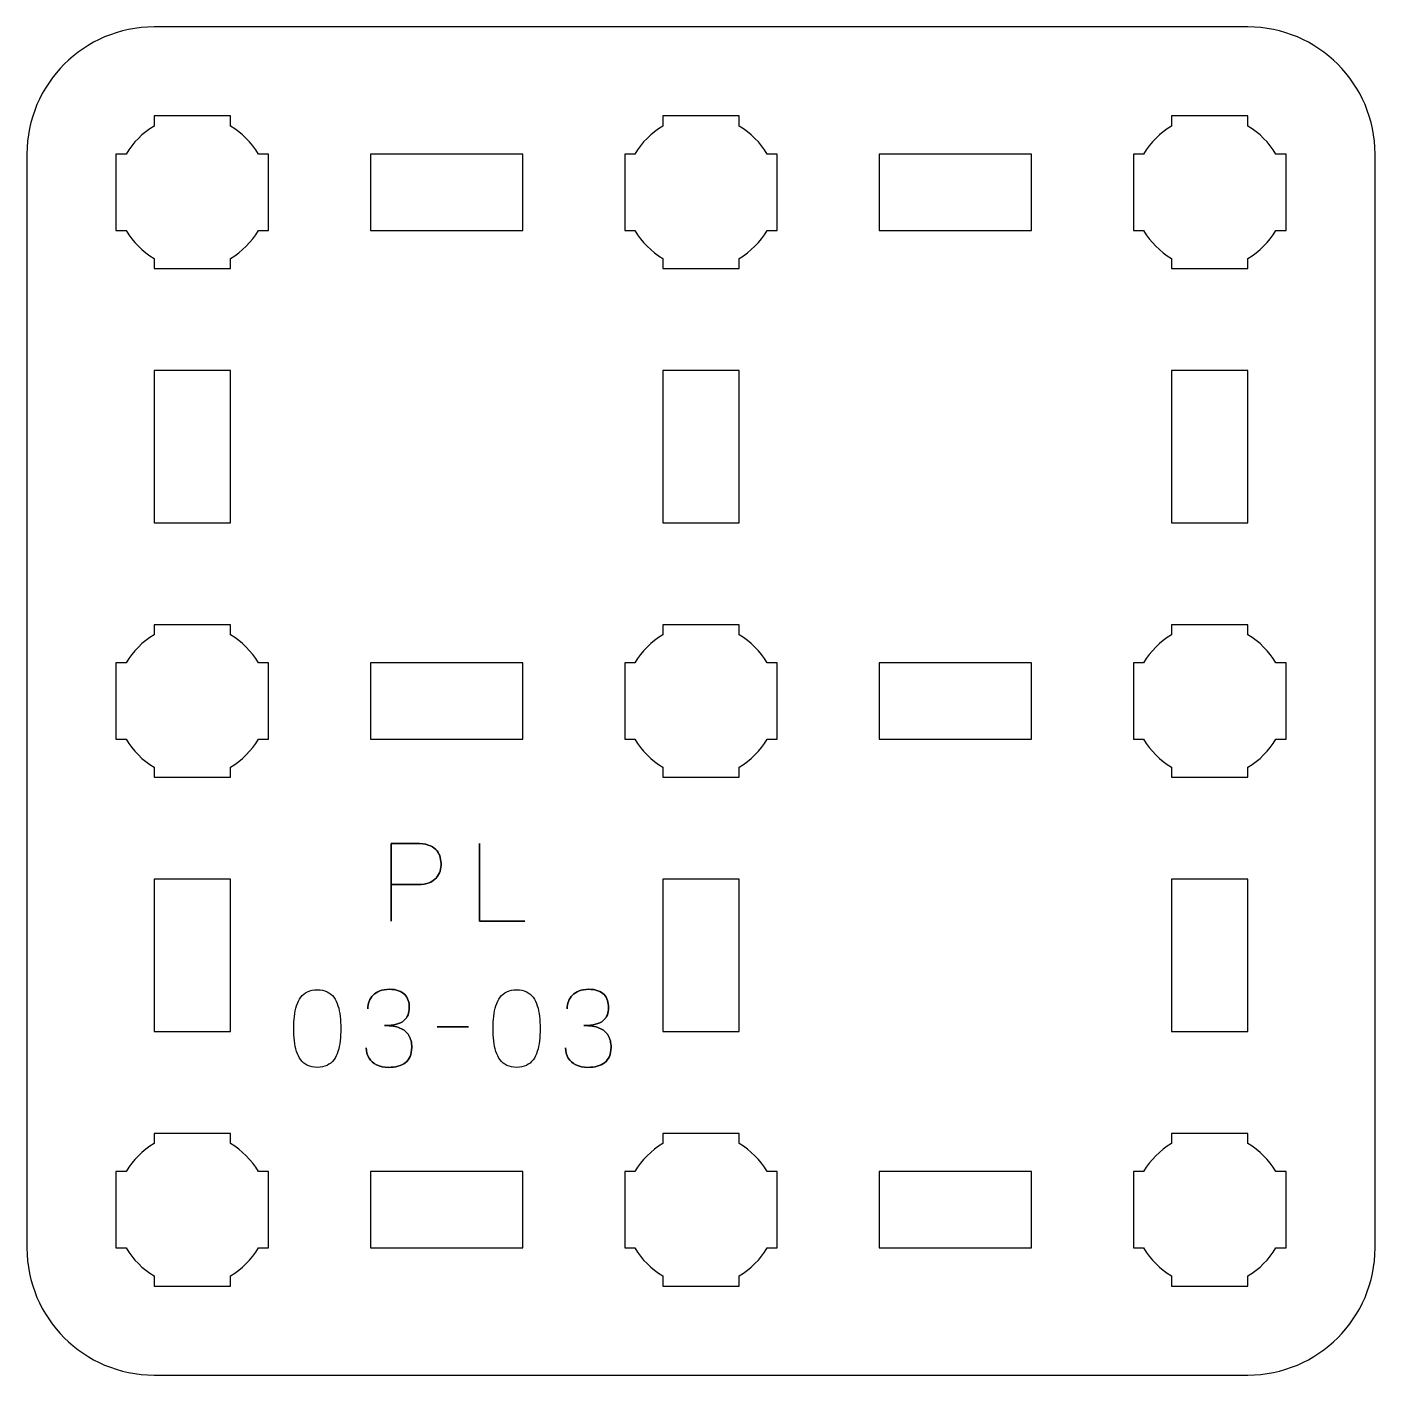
# Model space of a CAD drawing. Extents: x -532 to -78, y -195 to -102.
# Drawn here: x -531.5 to -478.5, y -175 to -122 of the extents above; entities that cross this region are included whole.
import ezdxf

# ---------------------------------------------------------------- set-up
doc = ezdxf.new("R2010")
doc.units = 0
doc.header["$MEASUREMENT"] = 0
doc.layers.add('LAYER_1', color=7, linetype='CONTINUOUS')

msp = doc.modelspace()

# ---------------------------------------------------------------- linework, layer by layer
at = {"layer": 'LAYER_1'}
for points in [[(-518, -130), (-512, -130), (-512, -127), (-518, -127), (-518, -130)], [(-498, -130), (-492, -130), (-492, -127), (-498, -127), (-498, -130)], [(-526.5, -141.5), (-523.5, -141.5), (-523.5, -135.5), (-526.5, -135.5), (-526.5, -141.5)], [(-506.5, -141.5), (-503.5, -141.5), (-503.5, -135.5), (-506.5, -135.5), (-506.5, -141.5)], [(-486.5, -141.5), (-483.5, -141.5), (-483.5, -135.5), (-486.5, -135.5), (-486.5, -141.5)], [(-518, -150), (-512, -150), (-512, -147), (-518, -147), (-518, -150)], [(-498, -150), (-492, -150), (-492, -147), (-498, -147), (-498, -150)], [(-526.5, -161.5), (-523.5, -161.5), (-523.5, -155.5), (-526.5, -155.5), (-526.5, -161.5)], [(-506.5, -161.5), (-503.5, -161.5), (-503.5, -155.5), (-506.5, -155.5), (-506.5, -161.5)], [(-486.5, -161.5), (-483.5, -161.5), (-483.5, -155.5), (-486.5, -155.5), (-486.5, -161.5)], [(-518, -170), (-512, -170), (-512, -167), (-518, -167), (-518, -170)], [(-498, -170), (-492, -170), (-492, -167), (-498, -167), (-498, -170)]]:
    msp.add_lwpolyline(points, close=True, dxfattribs=at)
for points, knots in [([(-531.5, -170), (-531.5, -170), (-531.5, -127), (-531.5, -127), (-531.5, -127), (-531.5, -124.2391), (-529.2609, -122), (-526.5, -122), (-526.5, -122), (-526.5, -122), (-483.5, -122), (-483.5, -122), (-483.5, -122), (-480.7391, -122), (-478.5, -124.2391), (-478.5, -127), (-478.5, -127), (-478.5, -127), (-478.5, -170), (-478.5, -170), (-478.5, -170), (-478.5, -172.7609), (-480.7391, -175), (-483.5, -175), (-483.5, -175), (-483.5, -175), (-526.5, -175), (-526.5, -175), (-526.5, -175), (-529.2609, -175), (-531.5, -172.7609), (-531.5, -170)], [0, 0, 0, 0, 0.125, 0.125, 0.125, 0.125, 0.25, 0.25, 0.25, 0.25, 0.375, 0.375, 0.375, 0.375, 0.5, 0.5, 0.5, 0.5, 0.625, 0.625, 0.625, 0.625, 0.75, 0.75, 0.75, 0.75, 0.875, 0.875, 0.875, 0.875, 1, 1, 1, 1]), ([(-528, -127), (-528, -127), (-527.5985, -127), (-527.5985, -127), (-527.5985, -127), (-527.335, -126.5447), (-526.9553, -126.165), (-526.5, -125.9015), (-526.5, -125.9015), (-526.5, -125.9015), (-526.5, -125.5), (-526.5, -125.5), (-526.5, -125.5), (-526.5, -125.5), (-525, -125.5), (-525, -125.5), (-525, -125.5), (-525, -125.5), (-523.5, -125.5), (-523.5, -125.5), (-523.5, -125.5), (-523.5, -125.5), (-523.5, -125.9015), (-523.5, -125.9015), (-523.5, -125.9015), (-523.0447, -126.165), (-522.665, -126.5447), (-522.4015, -127), (-522.4015, -127), (-522.4015, -127), (-522, -127), (-522, -127), (-522, -127), (-522, -127), (-522, -128.5), (-522, -128.5), (-522, -128.5), (-522, -128.5), (-522, -130), (-522, -130), (-522, -130), (-522, -130), (-522.4015, -130), (-522.4015, -130), (-522.4015, -130), (-522.665, -130.4553), (-523.0447, -130.835), (-523.5, -131.0985), (-523.5, -131.0985), (-523.5, -131.0985), (-523.5, -131.5), (-523.5, -131.5), (-523.5, -131.5), (-523.5, -131.5), (-525, -131.5), (-525, -131.5), (-525, -131.5), (-525, -131.5), (-526.5, -131.5), (-526.5, -131.5), (-526.5, -131.5), (-526.5, -131.5), (-526.5, -131.0985), (-526.5, -131.0985), (-526.5, -131.0985), (-526.9553, -130.835), (-527.335, -130.4553), (-527.5985, -130), (-527.5985, -130), (-527.5985, -130), (-528, -130), (-528, -130), (-528, -130), (-528, -130), (-528, -128.5), (-528, -128.5), (-528, -128.5), (-528, -128.5), (-528, -127), (-528, -127)], [0, 0, 0, 0, 0.05, 0.05, 0.05, 0.05, 0.1, 0.1, 0.1, 0.1, 0.15, 0.15, 0.15, 0.15, 0.2, 0.2, 0.2, 0.2, 0.25, 0.25, 0.25, 0.25, 0.3, 0.3, 0.3, 0.3, 0.35, 0.35, 0.35, 0.35, 0.4, 0.4, 0.4, 0.4, 0.45, 0.45, 0.45, 0.45, 0.5, 0.5, 0.5, 0.5, 0.55, 0.55, 0.55, 0.55, 0.6, 0.6, 0.6, 0.6, 0.65, 0.65, 0.65, 0.65, 0.7, 0.7, 0.7, 0.7, 0.75, 0.75, 0.75, 0.75, 0.8, 0.8, 0.8, 0.8, 0.85, 0.85, 0.85, 0.85, 0.9, 0.9, 0.9, 0.9, 0.95, 0.95, 0.95, 0.95, 1, 1, 1, 1]), ([(-508, -127), (-508, -127), (-507.5985, -127), (-507.5985, -127), (-507.5985, -127), (-507.335, -126.5447), (-506.9553, -126.165), (-506.5, -125.9015), (-506.5, -125.9015), (-506.5, -125.9015), (-506.5, -125.5), (-506.5, -125.5), (-506.5, -125.5), (-506.5, -125.5), (-505, -125.5), (-505, -125.5), (-505, -125.5), (-505, -125.5), (-503.5, -125.5), (-503.5, -125.5), (-503.5, -125.5), (-503.5, -125.5), (-503.5, -125.9015), (-503.5, -125.9015), (-503.5, -125.9015), (-503.0447, -126.165), (-502.665, -126.5447), (-502.4015, -127), (-502.4015, -127), (-502.4015, -127), (-502, -127), (-502, -127), (-502, -127), (-502, -127), (-502, -128.5), (-502, -128.5), (-502, -128.5), (-502, -128.5), (-502, -130), (-502, -130), (-502, -130), (-502, -130), (-502.4015, -130), (-502.4015, -130), (-502.4015, -130), (-502.665, -130.4553), (-503.0447, -130.835), (-503.5, -131.0985), (-503.5, -131.0985), (-503.5, -131.0985), (-503.5, -131.5), (-503.5, -131.5), (-503.5, -131.5), (-503.5, -131.5), (-505, -131.5), (-505, -131.5), (-505, -131.5), (-505, -131.5), (-506.5, -131.5), (-506.5, -131.5), (-506.5, -131.5), (-506.5, -131.5), (-506.5, -131.0985), (-506.5, -131.0985), (-506.5, -131.0985), (-506.9553, -130.835), (-507.335, -130.4553), (-507.5985, -130), (-507.5985, -130), (-507.5985, -130), (-508, -130), (-508, -130), (-508, -130), (-508, -130), (-508, -128.5), (-508, -128.5), (-508, -128.5), (-508, -128.5), (-508, -127), (-508, -127)], [0, 0, 0, 0, 0.05, 0.05, 0.05, 0.05, 0.1, 0.1, 0.1, 0.1, 0.15, 0.15, 0.15, 0.15, 0.2, 0.2, 0.2, 0.2, 0.25, 0.25, 0.25, 0.25, 0.3, 0.3, 0.3, 0.3, 0.35, 0.35, 0.35, 0.35, 0.4, 0.4, 0.4, 0.4, 0.45, 0.45, 0.45, 0.45, 0.5, 0.5, 0.5, 0.5, 0.55, 0.55, 0.55, 0.55, 0.6, 0.6, 0.6, 0.6, 0.65, 0.65, 0.65, 0.65, 0.7, 0.7, 0.7, 0.7, 0.75, 0.75, 0.75, 0.75, 0.8, 0.8, 0.8, 0.8, 0.85, 0.85, 0.85, 0.85, 0.9, 0.9, 0.9, 0.9, 0.95, 0.95, 0.95, 0.95, 1, 1, 1, 1]), ([(-488, -127), (-488, -127), (-487.5985, -127), (-487.5985, -127), (-487.5985, -127), (-487.335, -126.5447), (-486.9553, -126.165), (-486.5, -125.9015), (-486.5, -125.9015), (-486.5, -125.9015), (-486.5, -125.5), (-486.5, -125.5), (-486.5, -125.5), (-486.5, -125.5), (-485, -125.5), (-485, -125.5), (-485, -125.5), (-485, -125.5), (-483.5, -125.5), (-483.5, -125.5), (-483.5, -125.5), (-483.5, -125.5), (-483.5, -125.9015), (-483.5, -125.9015), (-483.5, -125.9015), (-483.0447, -126.165), (-482.665, -126.5447), (-482.4015, -127), (-482.4015, -127), (-482.4015, -127), (-482, -127), (-482, -127), (-482, -127), (-482, -127), (-482, -128.5), (-482, -128.5), (-482, -128.5), (-482, -128.5), (-482, -130), (-482, -130), (-482, -130), (-482, -130), (-482.4015, -130), (-482.4015, -130), (-482.4015, -130), (-482.665, -130.4553), (-483.0447, -130.835), (-483.5, -131.0985), (-483.5, -131.0985), (-483.5, -131.0985), (-483.5, -131.5), (-483.5, -131.5), (-483.5, -131.5), (-483.5, -131.5), (-485, -131.5), (-485, -131.5), (-485, -131.5), (-485, -131.5), (-486.5, -131.5), (-486.5, -131.5), (-486.5, -131.5), (-486.5, -131.5), (-486.5, -131.0985), (-486.5, -131.0985), (-486.5, -131.0985), (-486.9553, -130.835), (-487.335, -130.4553), (-487.5985, -130), (-487.5985, -130), (-487.5985, -130), (-488, -130), (-488, -130), (-488, -130), (-488, -130), (-488, -128.5), (-488, -128.5), (-488, -128.5), (-488, -128.5), (-488, -127), (-488, -127)], [0, 0, 0, 0, 0.05, 0.05, 0.05, 0.05, 0.1, 0.1, 0.1, 0.1, 0.15, 0.15, 0.15, 0.15, 0.2, 0.2, 0.2, 0.2, 0.25, 0.25, 0.25, 0.25, 0.3, 0.3, 0.3, 0.3, 0.35, 0.35, 0.35, 0.35, 0.4, 0.4, 0.4, 0.4, 0.45, 0.45, 0.45, 0.45, 0.5, 0.5, 0.5, 0.5, 0.55, 0.55, 0.55, 0.55, 0.6, 0.6, 0.6, 0.6, 0.65, 0.65, 0.65, 0.65, 0.7, 0.7, 0.7, 0.7, 0.75, 0.75, 0.75, 0.75, 0.8, 0.8, 0.8, 0.8, 0.85, 0.85, 0.85, 0.85, 0.9, 0.9, 0.9, 0.9, 0.95, 0.95, 0.95, 0.95, 1, 1, 1, 1]), ([(-528, -147), (-528, -147), (-527.5985, -147), (-527.5985, -147), (-527.5985, -147), (-527.335, -146.5447), (-526.9553, -146.165), (-526.5, -145.9015), (-526.5, -145.9015), (-526.5, -145.9015), (-526.5, -145.5), (-526.5, -145.5), (-526.5, -145.5), (-526.5, -145.5), (-525, -145.5), (-525, -145.5), (-525, -145.5), (-525, -145.5), (-523.5, -145.5), (-523.5, -145.5), (-523.5, -145.5), (-523.5, -145.5), (-523.5, -145.9015), (-523.5, -145.9015), (-523.5, -145.9015), (-523.0447, -146.165), (-522.665, -146.5447), (-522.4015, -147), (-522.4015, -147), (-522.4015, -147), (-522, -147), (-522, -147), (-522, -147), (-522, -147), (-522, -148.5), (-522, -148.5), (-522, -148.5), (-522, -148.5), (-522, -150), (-522, -150), (-522, -150), (-522, -150), (-522.4015, -150), (-522.4015, -150), (-522.4015, -150), (-522.665, -150.4553), (-523.0447, -150.835), (-523.5, -151.0985), (-523.5, -151.0985), (-523.5, -151.0985), (-523.5, -151.5), (-523.5, -151.5), (-523.5, -151.5), (-523.5, -151.5), (-525, -151.5), (-525, -151.5), (-525, -151.5), (-525, -151.5), (-526.5, -151.5), (-526.5, -151.5), (-526.5, -151.5), (-526.5, -151.5), (-526.5, -151.0985), (-526.5, -151.0985), (-526.5, -151.0985), (-526.9553, -150.835), (-527.335, -150.4553), (-527.5985, -150), (-527.5985, -150), (-527.5985, -150), (-528, -150), (-528, -150), (-528, -150), (-528, -150), (-528, -148.5), (-528, -148.5), (-528, -148.5), (-528, -148.5), (-528, -147), (-528, -147)], [0, 0, 0, 0, 0.05, 0.05, 0.05, 0.05, 0.1, 0.1, 0.1, 0.1, 0.15, 0.15, 0.15, 0.15, 0.2, 0.2, 0.2, 0.2, 0.25, 0.25, 0.25, 0.25, 0.3, 0.3, 0.3, 0.3, 0.35, 0.35, 0.35, 0.35, 0.4, 0.4, 0.4, 0.4, 0.45, 0.45, 0.45, 0.45, 0.5, 0.5, 0.5, 0.5, 0.55, 0.55, 0.55, 0.55, 0.6, 0.6, 0.6, 0.6, 0.65, 0.65, 0.65, 0.65, 0.7, 0.7, 0.7, 0.7, 0.75, 0.75, 0.75, 0.75, 0.8, 0.8, 0.8, 0.8, 0.85, 0.85, 0.85, 0.85, 0.9, 0.9, 0.9, 0.9, 0.95, 0.95, 0.95, 0.95, 1, 1, 1, 1]), ([(-508, -147), (-508, -147), (-507.5985, -147), (-507.5985, -147), (-507.5985, -147), (-507.335, -146.5447), (-506.9553, -146.165), (-506.5, -145.9015), (-506.5, -145.9015), (-506.5, -145.9015), (-506.5, -145.5), (-506.5, -145.5), (-506.5, -145.5), (-506.5, -145.5), (-505, -145.5), (-505, -145.5), (-505, -145.5), (-505, -145.5), (-503.5, -145.5), (-503.5, -145.5), (-503.5, -145.5), (-503.5, -145.5), (-503.5, -145.9015), (-503.5, -145.9015), (-503.5, -145.9015), (-503.0447, -146.165), (-502.665, -146.5447), (-502.4015, -147), (-502.4015, -147), (-502.4015, -147), (-502, -147), (-502, -147), (-502, -147), (-502, -147), (-502, -148.5), (-502, -148.5), (-502, -148.5), (-502, -148.5), (-502, -150), (-502, -150), (-502, -150), (-502, -150), (-502.4015, -150), (-502.4015, -150), (-502.4015, -150), (-502.665, -150.4553), (-503.0447, -150.835), (-503.5, -151.0985), (-503.5, -151.0985), (-503.5, -151.0985), (-503.5, -151.5), (-503.5, -151.5), (-503.5, -151.5), (-503.5, -151.5), (-505, -151.5), (-505, -151.5), (-505, -151.5), (-505, -151.5), (-506.5, -151.5), (-506.5, -151.5), (-506.5, -151.5), (-506.5, -151.5), (-506.5, -151.0985), (-506.5, -151.0985), (-506.5, -151.0985), (-506.9553, -150.835), (-507.335, -150.4553), (-507.5985, -150), (-507.5985, -150), (-507.5985, -150), (-508, -150), (-508, -150), (-508, -150), (-508, -150), (-508, -148.5), (-508, -148.5), (-508, -148.5), (-508, -148.5), (-508, -147), (-508, -147)], [0, 0, 0, 0, 0.05, 0.05, 0.05, 0.05, 0.1, 0.1, 0.1, 0.1, 0.15, 0.15, 0.15, 0.15, 0.2, 0.2, 0.2, 0.2, 0.25, 0.25, 0.25, 0.25, 0.3, 0.3, 0.3, 0.3, 0.35, 0.35, 0.35, 0.35, 0.4, 0.4, 0.4, 0.4, 0.45, 0.45, 0.45, 0.45, 0.5, 0.5, 0.5, 0.5, 0.55, 0.55, 0.55, 0.55, 0.6, 0.6, 0.6, 0.6, 0.65, 0.65, 0.65, 0.65, 0.7, 0.7, 0.7, 0.7, 0.75, 0.75, 0.75, 0.75, 0.8, 0.8, 0.8, 0.8, 0.85, 0.85, 0.85, 0.85, 0.9, 0.9, 0.9, 0.9, 0.95, 0.95, 0.95, 0.95, 1, 1, 1, 1]), ([(-488, -147), (-488, -147), (-487.5985, -147), (-487.5985, -147), (-487.5985, -147), (-487.335, -146.5447), (-486.9553, -146.165), (-486.5, -145.9015), (-486.5, -145.9015), (-486.5, -145.9015), (-486.5, -145.5), (-486.5, -145.5), (-486.5, -145.5), (-486.5, -145.5), (-485, -145.5), (-485, -145.5), (-485, -145.5), (-485, -145.5), (-483.5, -145.5), (-483.5, -145.5), (-483.5, -145.5), (-483.5, -145.5), (-483.5, -145.9015), (-483.5, -145.9015), (-483.5, -145.9015), (-483.0447, -146.165), (-482.665, -146.5447), (-482.4015, -147), (-482.4015, -147), (-482.4015, -147), (-482, -147), (-482, -147), (-482, -147), (-482, -147), (-482, -148.5), (-482, -148.5), (-482, -148.5), (-482, -148.5), (-482, -150), (-482, -150), (-482, -150), (-482, -150), (-482.4015, -150), (-482.4015, -150), (-482.4015, -150), (-482.665, -150.4553), (-483.0447, -150.835), (-483.5, -151.0985), (-483.5, -151.0985), (-483.5, -151.0985), (-483.5, -151.5), (-483.5, -151.5), (-483.5, -151.5), (-483.5, -151.5), (-485, -151.5), (-485, -151.5), (-485, -151.5), (-485, -151.5), (-486.5, -151.5), (-486.5, -151.5), (-486.5, -151.5), (-486.5, -151.5), (-486.5, -151.0985), (-486.5, -151.0985), (-486.5, -151.0985), (-486.9553, -150.835), (-487.335, -150.4553), (-487.5985, -150), (-487.5985, -150), (-487.5985, -150), (-488, -150), (-488, -150), (-488, -150), (-488, -150), (-488, -148.5), (-488, -148.5), (-488, -148.5), (-488, -148.5), (-488, -147), (-488, -147)], [0, 0, 0, 0, 0.05, 0.05, 0.05, 0.05, 0.1, 0.1, 0.1, 0.1, 0.15, 0.15, 0.15, 0.15, 0.2, 0.2, 0.2, 0.2, 0.25, 0.25, 0.25, 0.25, 0.3, 0.3, 0.3, 0.3, 0.35, 0.35, 0.35, 0.35, 0.4, 0.4, 0.4, 0.4, 0.45, 0.45, 0.45, 0.45, 0.5, 0.5, 0.5, 0.5, 0.55, 0.55, 0.55, 0.55, 0.6, 0.6, 0.6, 0.6, 0.65, 0.65, 0.65, 0.65, 0.7, 0.7, 0.7, 0.7, 0.75, 0.75, 0.75, 0.75, 0.8, 0.8, 0.8, 0.8, 0.85, 0.85, 0.85, 0.85, 0.9, 0.9, 0.9, 0.9, 0.95, 0.95, 0.95, 0.95, 1, 1, 1, 1]), ([(-528, -167), (-528, -167), (-527.5985, -167), (-527.5985, -167), (-527.5985, -167), (-527.335, -166.5447), (-526.9553, -166.165), (-526.5, -165.9015), (-526.5, -165.9015), (-526.5, -165.9015), (-526.5, -165.5), (-526.5, -165.5), (-526.5, -165.5), (-526.5, -165.5), (-525, -165.5), (-525, -165.5), (-525, -165.5), (-525, -165.5), (-523.5, -165.5), (-523.5, -165.5), (-523.5, -165.5), (-523.5, -165.5), (-523.5, -165.9015), (-523.5, -165.9015), (-523.5, -165.9015), (-523.0447, -166.165), (-522.665, -166.5447), (-522.4015, -167), (-522.4015, -167), (-522.4015, -167), (-522, -167), (-522, -167), (-522, -167), (-522, -167), (-522, -168.5), (-522, -168.5), (-522, -168.5), (-522, -168.5), (-522, -170), (-522, -170), (-522, -170), (-522, -170), (-522.4015, -170), (-522.4015, -170), (-522.4015, -170), (-522.665, -170.4553), (-523.0447, -170.835), (-523.5, -171.0985), (-523.5, -171.0985), (-523.5, -171.0985), (-523.5, -171.5), (-523.5, -171.5), (-523.5, -171.5), (-523.5, -171.5), (-525, -171.5), (-525, -171.5), (-525, -171.5), (-525, -171.5), (-526.5, -171.5), (-526.5, -171.5), (-526.5, -171.5), (-526.5, -171.5), (-526.5, -171.0985), (-526.5, -171.0985), (-526.5, -171.0985), (-526.9553, -170.835), (-527.335, -170.4553), (-527.5985, -170), (-527.5985, -170), (-527.5985, -170), (-528, -170), (-528, -170), (-528, -170), (-528, -170), (-528, -168.5), (-528, -168.5), (-528, -168.5), (-528, -168.5), (-528, -167), (-528, -167)], [0, 0, 0, 0, 0.05, 0.05, 0.05, 0.05, 0.1, 0.1, 0.1, 0.1, 0.15, 0.15, 0.15, 0.15, 0.2, 0.2, 0.2, 0.2, 0.25, 0.25, 0.25, 0.25, 0.3, 0.3, 0.3, 0.3, 0.35, 0.35, 0.35, 0.35, 0.4, 0.4, 0.4, 0.4, 0.45, 0.45, 0.45, 0.45, 0.5, 0.5, 0.5, 0.5, 0.55, 0.55, 0.55, 0.55, 0.6, 0.6, 0.6, 0.6, 0.65, 0.65, 0.65, 0.65, 0.7, 0.7, 0.7, 0.7, 0.75, 0.75, 0.75, 0.75, 0.8, 0.8, 0.8, 0.8, 0.85, 0.85, 0.85, 0.85, 0.9, 0.9, 0.9, 0.9, 0.95, 0.95, 0.95, 0.95, 1, 1, 1, 1]), ([(-508, -167), (-508, -167), (-507.5985, -167), (-507.5985, -167), (-507.5985, -167), (-507.335, -166.5447), (-506.9553, -166.165), (-506.5, -165.9015), (-506.5, -165.9015), (-506.5, -165.9015), (-506.5, -165.5), (-506.5, -165.5), (-506.5, -165.5), (-506.5, -165.5), (-505, -165.5), (-505, -165.5), (-505, -165.5), (-505, -165.5), (-503.5, -165.5), (-503.5, -165.5), (-503.5, -165.5), (-503.5, -165.5), (-503.5, -165.9015), (-503.5, -165.9015), (-503.5, -165.9015), (-503.0447, -166.165), (-502.665, -166.5447), (-502.4015, -167), (-502.4015, -167), (-502.4015, -167), (-502, -167), (-502, -167), (-502, -167), (-502, -167), (-502, -168.5), (-502, -168.5), (-502, -168.5), (-502, -168.5), (-502, -170), (-502, -170), (-502, -170), (-502, -170), (-502.4015, -170), (-502.4015, -170), (-502.4015, -170), (-502.665, -170.4553), (-503.0447, -170.835), (-503.5, -171.0985), (-503.5, -171.0985), (-503.5, -171.0985), (-503.5, -171.5), (-503.5, -171.5), (-503.5, -171.5), (-503.5, -171.5), (-505, -171.5), (-505, -171.5), (-505, -171.5), (-505, -171.5), (-506.5, -171.5), (-506.5, -171.5), (-506.5, -171.5), (-506.5, -171.5), (-506.5, -171.0985), (-506.5, -171.0985), (-506.5, -171.0985), (-506.9553, -170.835), (-507.335, -170.4553), (-507.5985, -170), (-507.5985, -170), (-507.5985, -170), (-508, -170), (-508, -170), (-508, -170), (-508, -170), (-508, -168.5), (-508, -168.5), (-508, -168.5), (-508, -168.5), (-508, -167), (-508, -167)], [0, 0, 0, 0, 0.05, 0.05, 0.05, 0.05, 0.1, 0.1, 0.1, 0.1, 0.15, 0.15, 0.15, 0.15, 0.2, 0.2, 0.2, 0.2, 0.25, 0.25, 0.25, 0.25, 0.3, 0.3, 0.3, 0.3, 0.35, 0.35, 0.35, 0.35, 0.4, 0.4, 0.4, 0.4, 0.45, 0.45, 0.45, 0.45, 0.5, 0.5, 0.5, 0.5, 0.55, 0.55, 0.55, 0.55, 0.6, 0.6, 0.6, 0.6, 0.65, 0.65, 0.65, 0.65, 0.7, 0.7, 0.7, 0.7, 0.75, 0.75, 0.75, 0.75, 0.8, 0.8, 0.8, 0.8, 0.85, 0.85, 0.85, 0.85, 0.9, 0.9, 0.9, 0.9, 0.95, 0.95, 0.95, 0.95, 1, 1, 1, 1]), ([(-488, -167), (-488, -167), (-487.5985, -167), (-487.5985, -167), (-487.5985, -167), (-487.335, -166.5447), (-486.9553, -166.165), (-486.5, -165.9015), (-486.5, -165.9015), (-486.5, -165.9015), (-486.5, -165.5), (-486.5, -165.5), (-486.5, -165.5), (-486.5, -165.5), (-485, -165.5), (-485, -165.5), (-485, -165.5), (-485, -165.5), (-483.5, -165.5), (-483.5, -165.5), (-483.5, -165.5), (-483.5, -165.5), (-483.5, -165.9015), (-483.5, -165.9015), (-483.5, -165.9015), (-483.0447, -166.165), (-482.665, -166.5447), (-482.4015, -167), (-482.4015, -167), (-482.4015, -167), (-482, -167), (-482, -167), (-482, -167), (-482, -167), (-482, -168.5), (-482, -168.5), (-482, -168.5), (-482, -168.5), (-482, -170), (-482, -170), (-482, -170), (-482, -170), (-482.4015, -170), (-482.4015, -170), (-482.4015, -170), (-482.665, -170.4553), (-483.0447, -170.835), (-483.5, -171.0985), (-483.5, -171.0985), (-483.5, -171.0985), (-483.5, -171.5), (-483.5, -171.5), (-483.5, -171.5), (-483.5, -171.5), (-485, -171.5), (-485, -171.5), (-485, -171.5), (-485, -171.5), (-486.5, -171.5), (-486.5, -171.5), (-486.5, -171.5), (-486.5, -171.5), (-486.5, -171.0985), (-486.5, -171.0985), (-486.5, -171.0985), (-486.9553, -170.835), (-487.335, -170.4553), (-487.5985, -170), (-487.5985, -170), (-487.5985, -170), (-488, -170), (-488, -170), (-488, -170), (-488, -170), (-488, -168.5), (-488, -168.5), (-488, -168.5), (-488, -168.5), (-488, -167), (-488, -167)], [0, 0, 0, 0, 0.05, 0.05, 0.05, 0.05, 0.1, 0.1, 0.1, 0.1, 0.15, 0.15, 0.15, 0.15, 0.2, 0.2, 0.2, 0.2, 0.25, 0.25, 0.25, 0.25, 0.3, 0.3, 0.3, 0.3, 0.35, 0.35, 0.35, 0.35, 0.4, 0.4, 0.4, 0.4, 0.45, 0.45, 0.45, 0.45, 0.5, 0.5, 0.5, 0.5, 0.55, 0.55, 0.55, 0.55, 0.6, 0.6, 0.6, 0.6, 0.65, 0.65, 0.65, 0.65, 0.7, 0.7, 0.7, 0.7, 0.75, 0.75, 0.75, 0.75, 0.8, 0.8, 0.8, 0.8, 0.85, 0.85, 0.85, 0.85, 0.9, 0.9, 0.9, 0.9, 0.95, 0.95, 0.95, 0.95, 1, 1, 1, 1])]:
    msp.add_open_spline(points, degree=3, knots=knots, dxfattribs=at)
at = {"layer": 'LAYER_1', "color": 5}
for points, knots in [([(-517.1762, -157.1494), (-517.1762, -157.1494), (-517.1762, -154.0972), (-517.1762, -154.0972), (-517.1762, -154.0972), (-517.1762, -154.0972), (-516.2025, -154.0972), (-516.2025, -154.0972), (-516.2025, -154.0972), (-516.0078, -154.0979), (-515.8477, -154.1198), (-515.7214, -154.1621), (-515.7214, -154.1621), (-515.5958, -154.2037), (-515.497, -154.2616), (-515.4257, -154.335), (-515.4257, -154.335), (-515.3545, -154.4076), (-515.3037, -154.4909), (-515.2726, -154.5847), (-515.2726, -154.5847), (-515.2423, -154.6786), (-515.2247, -154.7766), (-515.2204, -154.8804), (-515.2204, -154.8804), (-515.2155, -154.9841), (-515.2275, -155.0857), (-515.2557, -155.1844), (-515.2557, -155.1844), (-515.2846, -155.2832), (-515.3333, -155.3728), (-515.4032, -155.4533), (-515.4032, -155.4533), (-515.4723, -155.5337), (-515.5661, -155.5979), (-515.684, -155.6452), (-515.684, -155.6452), (-515.8018, -155.6931), (-515.9478, -155.7171), (-516.1221, -155.7185), (-516.1221, -155.7185), (-516.1221, -155.7185), (-517.1762, -155.7185), (-517.1762, -155.7185), (-517.1762, -155.7185), (-517.1762, -155.7185), (-516.1221, -155.7185), (-516.1221, -155.7185), (-516.1221, -155.7185), (-515.9514, -155.7171), (-515.8067, -155.6931), (-515.6896, -155.6452), (-515.6896, -155.6452), (-515.5718, -155.5979), (-515.4779, -155.5337), (-515.4074, -155.4533), (-515.4074, -155.4533), (-515.3375, -155.3728), (-515.2874, -155.2832), (-515.2578, -155.1844), (-515.2578, -155.1844), (-515.2282, -155.0857), (-515.2155, -154.9841), (-515.2204, -154.8804), (-515.2204, -154.8804), (-515.2247, -154.7766), (-515.2423, -154.6786), (-515.274, -154.5847), (-515.274, -154.5847), (-515.3051, -154.4909), (-515.3573, -154.4076), (-515.4286, -154.335), (-515.4286, -154.335), (-515.5005, -154.2616), (-515.5993, -154.2037), (-515.7249, -154.1621), (-515.7249, -154.1621), (-515.8512, -154.1198), (-516.0099, -154.0979), (-516.2025, -154.0972), (-516.2025, -154.0972), (-516.2025, -154.0972), (-517.1762, -154.0972), (-517.1762, -154.0972), (-517.1762, -154.0972), (-517.1762, -154.0972), (-517.1762, -157.1494), (-517.1762, -157.1494)], [0, 0, 0, 0, 0.0454545, 0.0454545, 0.0454545, 0.0454545, 0.0909091, 0.0909091, 0.0909091, 0.0909091, 0.1363636, 0.1363636, 0.1363636, 0.1363636, 0.1818182, 0.1818182, 0.1818182, 0.1818182, 0.2272727, 0.2272727, 0.2272727, 0.2272727, 0.2727273, 0.2727273, 0.2727273, 0.2727273, 0.3181818, 0.3181818, 0.3181818, 0.3181818, 0.3636364, 0.3636364, 0.3636364, 0.3636364, 0.4090909, 0.4090909, 0.4090909, 0.4090909, 0.4545455, 0.4545455, 0.4545455, 0.4545455, 0.5, 0.5, 0.5, 0.5, 0.5454545, 0.5454545, 0.5454545, 0.5454545, 0.5909091, 0.5909091, 0.5909091, 0.5909091, 0.6363636, 0.6363636, 0.6363636, 0.6363636, 0.6818182, 0.6818182, 0.6818182, 0.6818182, 0.7272727, 0.7272727, 0.7272727, 0.7272727, 0.7727273, 0.7727273, 0.7727273, 0.7727273, 0.8181818, 0.8181818, 0.8181818, 0.8181818, 0.8636364, 0.8636364, 0.8636364, 0.8636364, 0.9090909, 0.9090909, 0.9090909, 0.9090909, 0.9545455, 0.9545455, 0.9545455, 0.9545455, 1, 1, 1, 1]), ([(-511.9312, -157.1494), (-511.9312, -157.1494), (-513.7134, -157.1494), (-513.7134, -157.1494), (-513.7134, -157.1494), (-513.7134, -157.1494), (-513.7134, -154.0972), (-513.7134, -154.0972), (-513.7134, -154.0972), (-513.7134, -154.0972), (-513.7134, -157.1494), (-513.7134, -157.1494), (-513.7134, -157.1494), (-513.7134, -157.1494), (-511.9312, -157.1494), (-511.9312, -157.1494)], [0, 0, 0, 0, 0.25, 0.25, 0.25, 0.25, 0.5, 0.5, 0.5, 0.5, 0.75, 0.75, 0.75, 0.75, 1, 1, 1, 1]), ([(-520.0845, -162.9025), (-519.9364, -162.9018), (-519.8087, -162.8757), (-519.7021, -162.8249), (-519.7021, -162.8249), (-519.5963, -162.7741), (-519.5081, -162.7014), (-519.4376, -162.609), (-519.4376, -162.609), (-519.3677, -162.5159), (-519.3127, -162.4058), (-519.2718, -162.2788), (-519.2718, -162.2788), (-519.2315, -162.1518), (-519.2026, -162.0128), (-519.1864, -161.8604), (-519.1864, -161.8604), (-519.1694, -161.708), (-519.161, -161.5478), (-519.1617, -161.3785), (-519.1617, -161.3785), (-519.161, -161.2099), (-519.1694, -161.0497), (-519.1864, -160.898), (-519.1864, -160.898), (-519.2026, -160.7463), (-519.2315, -160.6066), (-519.2718, -160.4796), (-519.2718, -160.4796), (-519.3127, -160.3533), (-519.3677, -160.2433), (-519.4376, -160.1494), (-519.4376, -160.1494), (-519.5081, -160.0563), (-519.5963, -159.9836), (-519.7021, -159.9328), (-519.7021, -159.9328), (-519.8087, -159.8813), (-519.9364, -159.8552), (-520.0845, -159.8545), (-520.0845, -159.8545), (-520.2327, -159.8552), (-520.3604, -159.8813), (-520.467, -159.9328), (-520.467, -159.9328), (-520.5728, -159.9836), (-520.661, -160.0563), (-520.7315, -160.1494), (-520.7315, -160.1494), (-520.8014, -160.2433), (-520.8564, -160.3533), (-520.8973, -160.4796), (-520.8973, -160.4796), (-520.9376, -160.6066), (-520.9665, -160.7463), (-520.9827, -160.898), (-520.9827, -160.898), (-520.9996, -161.0497), (-521.0081, -161.2099), (-521.0074, -161.3785), (-521.0074, -161.3785), (-521.0081, -161.5478), (-520.9996, -161.708), (-520.9827, -161.8604), (-520.9827, -161.8604), (-520.9665, -162.0128), (-520.9376, -162.1518), (-520.8973, -162.2788), (-520.8973, -162.2788), (-520.8564, -162.4058), (-520.8014, -162.5159), (-520.7315, -162.609), (-520.7315, -162.609), (-520.661, -162.7014), (-520.5728, -162.7741), (-520.467, -162.8249), (-520.467, -162.8249), (-520.3604, -162.8757), (-520.2327, -162.9018), (-520.0845, -162.9025)], [0, 0, 0, 0, 0.05, 0.05, 0.05, 0.05, 0.1, 0.1, 0.1, 0.1, 0.15, 0.15, 0.15, 0.15, 0.2, 0.2, 0.2, 0.2, 0.25, 0.25, 0.25, 0.25, 0.3, 0.3, 0.3, 0.3, 0.35, 0.35, 0.35, 0.35, 0.4, 0.4, 0.4, 0.4, 0.45, 0.45, 0.45, 0.45, 0.5, 0.5, 0.5, 0.5, 0.55, 0.55, 0.55, 0.55, 0.6, 0.6, 0.6, 0.6, 0.65, 0.65, 0.65, 0.65, 0.7, 0.7, 0.7, 0.7, 0.75, 0.75, 0.75, 0.75, 0.8, 0.8, 0.8, 0.8, 0.85, 0.85, 0.85, 0.85, 0.9, 0.9, 0.9, 0.9, 0.95, 0.95, 0.95, 0.95, 1, 1, 1, 1]), ([(-520.0845, -162.9025), (-519.9364, -162.9018), (-519.8087, -162.8757), (-519.7021, -162.8249), (-519.7021, -162.8249), (-519.5963, -162.7741), (-519.5081, -162.7014), (-519.4376, -162.609), (-519.4376, -162.609), (-519.3677, -162.5159), (-519.3127, -162.4058), (-519.2718, -162.2788), (-519.2718, -162.2788), (-519.2315, -162.1518), (-519.2026, -162.0128), (-519.1864, -161.8604), (-519.1864, -161.8604), (-519.1694, -161.708), (-519.161, -161.5478), (-519.1617, -161.3785), (-519.1617, -161.3785), (-519.161, -161.2099), (-519.1694, -161.0497), (-519.1864, -160.898), (-519.1864, -160.898), (-519.2026, -160.7463), (-519.2315, -160.6066), (-519.2718, -160.4796), (-519.2718, -160.4796), (-519.3127, -160.3533), (-519.3677, -160.2433), (-519.4376, -160.1494), (-519.4376, -160.1494), (-519.5081, -160.0563), (-519.5963, -159.9836), (-519.7021, -159.9328), (-519.7021, -159.9328), (-519.8087, -159.8813), (-519.9364, -159.8552), (-520.0845, -159.8545), (-520.0845, -159.8545), (-520.2327, -159.8552), (-520.3604, -159.8813), (-520.467, -159.9328), (-520.467, -159.9328), (-520.5728, -159.9836), (-520.661, -160.0563), (-520.7315, -160.1494), (-520.7315, -160.1494), (-520.8014, -160.2433), (-520.8564, -160.3533), (-520.8973, -160.4796), (-520.8973, -160.4796), (-520.9376, -160.6066), (-520.9665, -160.7463), (-520.9827, -160.898), (-520.9827, -160.898), (-520.9996, -161.0497), (-521.0081, -161.2099), (-521.0074, -161.3785), (-521.0074, -161.3785), (-521.0081, -161.5478), (-520.9996, -161.708), (-520.9827, -161.8604), (-520.9827, -161.8604), (-520.9665, -162.0128), (-520.9376, -162.1518), (-520.8973, -162.2788), (-520.8973, -162.2788), (-520.8564, -162.4058), (-520.8014, -162.5159), (-520.7315, -162.609), (-520.7315, -162.609), (-520.661, -162.7014), (-520.5728, -162.7741), (-520.467, -162.8249), (-520.467, -162.8249), (-520.3604, -162.8757), (-520.2327, -162.9018), (-520.0845, -162.9025)], [0, 0, 0, 0, 0.05, 0.05, 0.05, 0.05, 0.1, 0.1, 0.1, 0.1, 0.15, 0.15, 0.15, 0.15, 0.2, 0.2, 0.2, 0.2, 0.25, 0.25, 0.25, 0.25, 0.3, 0.3, 0.3, 0.3, 0.35, 0.35, 0.35, 0.35, 0.4, 0.4, 0.4, 0.4, 0.45, 0.45, 0.45, 0.45, 0.5, 0.5, 0.5, 0.5, 0.55, 0.55, 0.55, 0.55, 0.6, 0.6, 0.6, 0.6, 0.65, 0.65, 0.65, 0.65, 0.7, 0.7, 0.7, 0.7, 0.75, 0.75, 0.75, 0.75, 0.8, 0.8, 0.8, 0.8, 0.85, 0.85, 0.85, 0.85, 0.9, 0.9, 0.9, 0.9, 0.95, 0.95, 0.95, 0.95, 1, 1, 1, 1]), ([(-518.1584, -162.1363), (-518.1577, -162.2887), (-518.1224, -162.4213), (-518.0526, -162.5363), (-518.0526, -162.5363), (-517.9827, -162.6506), (-517.8832, -162.7402), (-517.7534, -162.8044), (-517.7534, -162.8044), (-517.6236, -162.8686), (-517.4677, -162.9011), (-517.2863, -162.9025), (-517.2863, -162.9025), (-517.1502, -162.9025), (-517.0267, -162.8884), (-516.9145, -162.8588), (-516.9145, -162.8588), (-516.803, -162.8291), (-516.7071, -162.7833), (-516.6259, -162.7205), (-516.6259, -162.7205), (-516.5448, -162.6577), (-516.4827, -162.5765), (-516.4383, -162.4778), (-516.4383, -162.4778), (-516.3945, -162.3783), (-516.3727, -162.259), (-516.372, -162.1193), (-516.372, -162.1193), (-516.3712, -161.9331), (-516.4093, -161.7757), (-516.4848, -161.648), (-516.4848, -161.648), (-516.5603, -161.5203), (-516.6775, -161.4244), (-516.8348, -161.3588), (-516.8348, -161.3588), (-516.9921, -161.2931), (-517.1939, -161.26), (-517.4387, -161.26), (-517.4387, -161.26), (-517.256, -161.2607), (-517.1029, -161.2438), (-516.978, -161.2092), (-516.978, -161.2092), (-516.8538, -161.1746), (-516.7544, -161.1259), (-516.6796, -161.0624), (-516.6796, -161.0624), (-516.6048, -160.9996), (-516.5505, -160.9248), (-516.518, -160.8388), (-516.518, -160.8388), (-516.4848, -160.7534), (-516.4686, -160.6596), (-516.4693, -160.5573), (-516.4693, -160.5573), (-516.4686, -160.4549), (-516.4827, -160.3604), (-516.5109, -160.2729), (-516.5109, -160.2729), (-516.5385, -160.1854), (-516.5836, -160.1085), (-516.645, -160.0429), (-516.645, -160.0429), (-516.7064, -159.9773), (-516.7875, -159.9258), (-516.887, -159.8891), (-516.887, -159.8891), (-516.9872, -159.8524), (-517.1093, -159.8341), (-517.2525, -159.8334), (-517.2525, -159.8334), (-517.395, -159.8341), (-517.5199, -159.8552), (-517.6257, -159.8962), (-517.6257, -159.8962), (-517.7323, -159.9371), (-517.8197, -159.9928), (-517.8903, -160.0641), (-517.8903, -160.0641), (-517.9601, -160.1353), (-518.0124, -160.2165), (-518.0469, -160.3082), (-518.0469, -160.3082), (-518.0822, -160.3999), (-518.0991, -160.4973), (-518.0991, -160.5996), (-518.0991, -160.5996), (-518.0991, -160.4973), (-518.0822, -160.3999), (-518.0469, -160.3082), (-518.0469, -160.3082), (-518.0124, -160.2165), (-517.9601, -160.1353), (-517.8903, -160.0641), (-517.8903, -160.0641), (-517.8197, -159.9928), (-517.7323, -159.9371), (-517.6257, -159.8962), (-517.6257, -159.8962), (-517.5199, -159.8552), (-517.395, -159.8341), (-517.2525, -159.8334), (-517.2525, -159.8334), (-517.1093, -159.8341), (-516.9872, -159.8524), (-516.887, -159.8891), (-516.887, -159.8891), (-516.7875, -159.9258), (-516.7064, -159.9773), (-516.645, -160.0429), (-516.645, -160.0429), (-516.5836, -160.1085), (-516.5385, -160.1854), (-516.5109, -160.2729), (-516.5109, -160.2729), (-516.4827, -160.3604), (-516.4686, -160.4549), (-516.4693, -160.5573), (-516.4693, -160.5573), (-516.4686, -160.6596), (-516.4848, -160.7534), (-516.518, -160.8388), (-516.518, -160.8388), (-516.5505, -160.9248), (-516.6048, -160.9996), (-516.6796, -161.0624), (-516.6796, -161.0624), (-516.7544, -161.1259), (-516.8538, -161.1746), (-516.978, -161.2092), (-516.978, -161.2092), (-517.1029, -161.2438), (-517.256, -161.2607), (-517.4387, -161.26), (-517.4387, -161.26), (-517.1939, -161.26), (-516.9921, -161.2931), (-516.8348, -161.3588), (-516.8348, -161.3588), (-516.6775, -161.4244), (-516.5603, -161.5203), (-516.4848, -161.648), (-516.4848, -161.648), (-516.4093, -161.7757), (-516.3712, -161.9331), (-516.372, -162.1193), (-516.372, -162.1193), (-516.3727, -162.259), (-516.3945, -162.3783), (-516.4383, -162.4778), (-516.4383, -162.4778), (-516.4827, -162.5765), (-516.5448, -162.6577), (-516.6259, -162.7205), (-516.6259, -162.7205), (-516.7071, -162.7833), (-516.803, -162.8291), (-516.9145, -162.8588), (-516.9145, -162.8588), (-517.0267, -162.8884), (-517.1502, -162.9025), (-517.2863, -162.9025), (-517.2863, -162.9025), (-517.4677, -162.9011), (-517.6236, -162.8686), (-517.7534, -162.8044), (-517.7534, -162.8044), (-517.8832, -162.7402), (-517.9827, -162.6506), (-518.0526, -162.5363), (-518.0526, -162.5363), (-518.1224, -162.4213), (-518.1577, -162.2887), (-518.1584, -162.1363)], [0, 0, 0, 0, 0.0227273, 0.0227273, 0.0227273, 0.0227273, 0.0454545, 0.0454545, 0.0454545, 0.0454545, 0.0681818, 0.0681818, 0.0681818, 0.0681818, 0.0909091, 0.0909091, 0.0909091, 0.0909091, 0.1136364, 0.1136364, 0.1136364, 0.1136364, 0.1363636, 0.1363636, 0.1363636, 0.1363636, 0.1590909, 0.1590909, 0.1590909, 0.1590909, 0.1818182, 0.1818182, 0.1818182, 0.1818182, 0.2045455, 0.2045455, 0.2045455, 0.2045455, 0.2272727, 0.2272727, 0.2272727, 0.2272727, 0.25, 0.25, 0.25, 0.25, 0.2727273, 0.2727273, 0.2727273, 0.2727273, 0.2954545, 0.2954545, 0.2954545, 0.2954545, 0.3181818, 0.3181818, 0.3181818, 0.3181818, 0.3409091, 0.3409091, 0.3409091, 0.3409091, 0.3636364, 0.3636364, 0.3636364, 0.3636364, 0.3863636, 0.3863636, 0.3863636, 0.3863636, 0.4090909, 0.4090909, 0.4090909, 0.4090909, 0.4318182, 0.4318182, 0.4318182, 0.4318182, 0.4545455, 0.4545455, 0.4545455, 0.4545455, 0.4772727, 0.4772727, 0.4772727, 0.4772727, 0.5, 0.5, 0.5, 0.5, 0.5227273, 0.5227273, 0.5227273, 0.5227273, 0.5454545, 0.5454545, 0.5454545, 0.5454545, 0.5681818, 0.5681818, 0.5681818, 0.5681818, 0.5909091, 0.5909091, 0.5909091, 0.5909091, 0.6136364, 0.6136364, 0.6136364, 0.6136364, 0.6363636, 0.6363636, 0.6363636, 0.6363636, 0.6590909, 0.6590909, 0.6590909, 0.6590909, 0.6818182, 0.6818182, 0.6818182, 0.6818182, 0.7045455, 0.7045455, 0.7045455, 0.7045455, 0.7272727, 0.7272727, 0.7272727, 0.7272727, 0.75, 0.75, 0.75, 0.75, 0.7727273, 0.7727273, 0.7727273, 0.7727273, 0.7954545, 0.7954545, 0.7954545, 0.7954545, 0.8181818, 0.8181818, 0.8181818, 0.8181818, 0.8409091, 0.8409091, 0.8409091, 0.8409091, 0.8636364, 0.8636364, 0.8636364, 0.8636364, 0.8863636, 0.8863636, 0.8863636, 0.8863636, 0.9090909, 0.9090909, 0.9090909, 0.9090909, 0.9318182, 0.9318182, 0.9318182, 0.9318182, 0.9545455, 0.9545455, 0.9545455, 0.9545455, 0.9772727, 0.9772727, 0.9772727, 0.9772727, 1, 1, 1, 1]), ([(-512.2487, -162.9025), (-512.1006, -162.9018), (-511.9729, -162.8757), (-511.8663, -162.8249), (-511.8663, -162.8249), (-511.7605, -162.7741), (-511.6723, -162.7014), (-511.6018, -162.609), (-511.6018, -162.609), (-511.5319, -162.5159), (-511.4769, -162.4058), (-511.436, -162.2788), (-511.436, -162.2788), (-511.3957, -162.1518), (-511.3668, -162.0128), (-511.3506, -161.8604), (-511.3506, -161.8604), (-511.3336, -161.708), (-511.3252, -161.5478), (-511.3259, -161.3785), (-511.3259, -161.3785), (-511.3252, -161.2099), (-511.3336, -161.0497), (-511.3506, -160.898), (-511.3506, -160.898), (-511.3668, -160.7463), (-511.3957, -160.6066), (-511.436, -160.4796), (-511.436, -160.4796), (-511.4769, -160.3533), (-511.5319, -160.2433), (-511.6018, -160.1494), (-511.6018, -160.1494), (-511.6723, -160.0563), (-511.7605, -159.9836), (-511.8663, -159.9328), (-511.8663, -159.9328), (-511.9729, -159.8813), (-512.1006, -159.8552), (-512.2487, -159.8545), (-512.2487, -159.8545), (-512.3969, -159.8552), (-512.5246, -159.8813), (-512.6312, -159.9328), (-512.6312, -159.9328), (-512.737, -159.9836), (-512.8252, -160.0563), (-512.8957, -160.1494), (-512.8957, -160.1494), (-512.9656, -160.2433), (-513.0206, -160.3533), (-513.0615, -160.4796), (-513.0615, -160.4796), (-513.1018, -160.6066), (-513.1307, -160.7463), (-513.1469, -160.898), (-513.1469, -160.898), (-513.1638, -161.0497), (-513.1723, -161.2099), (-513.1716, -161.3785), (-513.1716, -161.3785), (-513.1723, -161.5478), (-513.1638, -161.708), (-513.1469, -161.8604), (-513.1469, -161.8604), (-513.1307, -162.0128), (-513.1018, -162.1518), (-513.0615, -162.2788), (-513.0615, -162.2788), (-513.0206, -162.4058), (-512.9656, -162.5159), (-512.8957, -162.609), (-512.8957, -162.609), (-512.8252, -162.7014), (-512.737, -162.7741), (-512.6312, -162.8249), (-512.6312, -162.8249), (-512.5246, -162.8757), (-512.3969, -162.9018), (-512.2487, -162.9025)], [0, 0, 0, 0, 0.05, 0.05, 0.05, 0.05, 0.1, 0.1, 0.1, 0.1, 0.15, 0.15, 0.15, 0.15, 0.2, 0.2, 0.2, 0.2, 0.25, 0.25, 0.25, 0.25, 0.3, 0.3, 0.3, 0.3, 0.35, 0.35, 0.35, 0.35, 0.4, 0.4, 0.4, 0.4, 0.45, 0.45, 0.45, 0.45, 0.5, 0.5, 0.5, 0.5, 0.55, 0.55, 0.55, 0.55, 0.6, 0.6, 0.6, 0.6, 0.65, 0.65, 0.65, 0.65, 0.7, 0.7, 0.7, 0.7, 0.75, 0.75, 0.75, 0.75, 0.8, 0.8, 0.8, 0.8, 0.85, 0.85, 0.85, 0.85, 0.9, 0.9, 0.9, 0.9, 0.95, 0.95, 0.95, 0.95, 1, 1, 1, 1]), ([(-512.2487, -162.9025), (-512.1006, -162.9018), (-511.9729, -162.8757), (-511.8663, -162.8249), (-511.8663, -162.8249), (-511.7605, -162.7741), (-511.6723, -162.7014), (-511.6018, -162.609), (-511.6018, -162.609), (-511.5319, -162.5159), (-511.4769, -162.4058), (-511.436, -162.2788), (-511.436, -162.2788), (-511.3957, -162.1518), (-511.3668, -162.0128), (-511.3506, -161.8604), (-511.3506, -161.8604), (-511.3336, -161.708), (-511.3252, -161.5478), (-511.3259, -161.3785), (-511.3259, -161.3785), (-511.3252, -161.2099), (-511.3336, -161.0497), (-511.3506, -160.898), (-511.3506, -160.898), (-511.3668, -160.7463), (-511.3957, -160.6066), (-511.436, -160.4796), (-511.436, -160.4796), (-511.4769, -160.3533), (-511.5319, -160.2433), (-511.6018, -160.1494), (-511.6018, -160.1494), (-511.6723, -160.0563), (-511.7605, -159.9836), (-511.8663, -159.9328), (-511.8663, -159.9328), (-511.9729, -159.8813), (-512.1006, -159.8552), (-512.2487, -159.8545), (-512.2487, -159.8545), (-512.3969, -159.8552), (-512.5246, -159.8813), (-512.6312, -159.9328), (-512.6312, -159.9328), (-512.737, -159.9836), (-512.8252, -160.0563), (-512.8957, -160.1494), (-512.8957, -160.1494), (-512.9656, -160.2433), (-513.0206, -160.3533), (-513.0615, -160.4796), (-513.0615, -160.4796), (-513.1018, -160.6066), (-513.1307, -160.7463), (-513.1469, -160.898), (-513.1469, -160.898), (-513.1638, -161.0497), (-513.1723, -161.2099), (-513.1716, -161.3785), (-513.1716, -161.3785), (-513.1723, -161.5478), (-513.1638, -161.708), (-513.1469, -161.8604), (-513.1469, -161.8604), (-513.1307, -162.0128), (-513.1018, -162.1518), (-513.0615, -162.2788), (-513.0615, -162.2788), (-513.0206, -162.4058), (-512.9656, -162.5159), (-512.8957, -162.609), (-512.8957, -162.609), (-512.8252, -162.7014), (-512.737, -162.7741), (-512.6312, -162.8249), (-512.6312, -162.8249), (-512.5246, -162.8757), (-512.3969, -162.9018), (-512.2487, -162.9025)], [0, 0, 0, 0, 0.05, 0.05, 0.05, 0.05, 0.1, 0.1, 0.1, 0.1, 0.15, 0.15, 0.15, 0.15, 0.2, 0.2, 0.2, 0.2, 0.25, 0.25, 0.25, 0.25, 0.3, 0.3, 0.3, 0.3, 0.35, 0.35, 0.35, 0.35, 0.4, 0.4, 0.4, 0.4, 0.45, 0.45, 0.45, 0.45, 0.5, 0.5, 0.5, 0.5, 0.55, 0.55, 0.55, 0.55, 0.6, 0.6, 0.6, 0.6, 0.65, 0.65, 0.65, 0.65, 0.7, 0.7, 0.7, 0.7, 0.75, 0.75, 0.75, 0.75, 0.8, 0.8, 0.8, 0.8, 0.85, 0.85, 0.85, 0.85, 0.9, 0.9, 0.9, 0.9, 0.95, 0.95, 0.95, 0.95, 1, 1, 1, 1]), ([(-510.3226, -162.1363), (-510.3219, -162.2887), (-510.2866, -162.4213), (-510.2168, -162.5363), (-510.2168, -162.5363), (-510.1469, -162.6506), (-510.0474, -162.7402), (-509.9176, -162.8044), (-509.9176, -162.8044), (-509.7878, -162.8686), (-509.6319, -162.9011), (-509.4505, -162.9025), (-509.4505, -162.9025), (-509.3144, -162.9025), (-509.1909, -162.8884), (-509.0787, -162.8588), (-509.0787, -162.8588), (-508.9672, -162.8291), (-508.8713, -162.7833), (-508.7901, -162.7205), (-508.7901, -162.7205), (-508.709, -162.6577), (-508.6469, -162.5765), (-508.6025, -162.4778), (-508.6025, -162.4778), (-508.5587, -162.3783), (-508.5369, -162.259), (-508.5362, -162.1193), (-508.5362, -162.1193), (-508.5354, -161.9331), (-508.5735, -161.7757), (-508.649, -161.648), (-508.649, -161.648), (-508.7245, -161.5203), (-508.8417, -161.4244), (-508.999, -161.3588), (-508.999, -161.3588), (-509.1563, -161.2931), (-509.3581, -161.26), (-509.6029, -161.26), (-509.6029, -161.26), (-509.4202, -161.2607), (-509.2671, -161.2438), (-509.1422, -161.2092), (-509.1422, -161.2092), (-509.018, -161.1746), (-508.9186, -161.1259), (-508.8438, -161.0624), (-508.8438, -161.0624), (-508.769, -160.9996), (-508.7147, -160.9248), (-508.6822, -160.8388), (-508.6822, -160.8388), (-508.649, -160.7534), (-508.6328, -160.6596), (-508.6335, -160.5573), (-508.6335, -160.5573), (-508.6328, -160.4549), (-508.6469, -160.3604), (-508.6751, -160.2729), (-508.6751, -160.2729), (-508.7027, -160.1854), (-508.7478, -160.1085), (-508.8092, -160.0429), (-508.8092, -160.0429), (-508.8706, -159.9773), (-508.9517, -159.9258), (-509.0512, -159.8891), (-509.0512, -159.8891), (-509.1514, -159.8524), (-509.2735, -159.8341), (-509.4167, -159.8334), (-509.4167, -159.8334), (-509.5592, -159.8341), (-509.6841, -159.8552), (-509.7899, -159.8962), (-509.7899, -159.8962), (-509.8965, -159.9371), (-509.9839, -159.9928), (-510.0545, -160.0641), (-510.0545, -160.0641), (-510.1243, -160.1353), (-510.1766, -160.2165), (-510.2111, -160.3082), (-510.2111, -160.3082), (-510.2464, -160.3999), (-510.2633, -160.4973), (-510.2633, -160.5996), (-510.2633, -160.5996), (-510.2633, -160.4973), (-510.2464, -160.3999), (-510.2111, -160.3082), (-510.2111, -160.3082), (-510.1766, -160.2165), (-510.1243, -160.1353), (-510.0545, -160.0641), (-510.0545, -160.0641), (-509.9839, -159.9928), (-509.8965, -159.9371), (-509.7899, -159.8962), (-509.7899, -159.8962), (-509.6841, -159.8552), (-509.5592, -159.8341), (-509.4167, -159.8334), (-509.4167, -159.8334), (-509.2735, -159.8341), (-509.1514, -159.8524), (-509.0512, -159.8891), (-509.0512, -159.8891), (-508.9517, -159.9258), (-508.8706, -159.9773), (-508.8092, -160.0429), (-508.8092, -160.0429), (-508.7478, -160.1085), (-508.7027, -160.1854), (-508.6751, -160.2729), (-508.6751, -160.2729), (-508.6469, -160.3604), (-508.6328, -160.4549), (-508.6335, -160.5573), (-508.6335, -160.5573), (-508.6328, -160.6596), (-508.649, -160.7534), (-508.6822, -160.8388), (-508.6822, -160.8388), (-508.7147, -160.9248), (-508.769, -160.9996), (-508.8438, -161.0624), (-508.8438, -161.0624), (-508.9186, -161.1259), (-509.018, -161.1746), (-509.1422, -161.2092), (-509.1422, -161.2092), (-509.2671, -161.2438), (-509.4202, -161.2607), (-509.6029, -161.26), (-509.6029, -161.26), (-509.3581, -161.26), (-509.1563, -161.2931), (-508.999, -161.3588), (-508.999, -161.3588), (-508.8417, -161.4244), (-508.7245, -161.5203), (-508.649, -161.648), (-508.649, -161.648), (-508.5735, -161.7757), (-508.5354, -161.9331), (-508.5362, -162.1193), (-508.5362, -162.1193), (-508.5369, -162.259), (-508.5587, -162.3783), (-508.6025, -162.4778), (-508.6025, -162.4778), (-508.6469, -162.5765), (-508.709, -162.6577), (-508.7901, -162.7205), (-508.7901, -162.7205), (-508.8713, -162.7833), (-508.9672, -162.8291), (-509.0787, -162.8588), (-509.0787, -162.8588), (-509.1909, -162.8884), (-509.3144, -162.9025), (-509.4505, -162.9025), (-509.4505, -162.9025), (-509.6319, -162.9011), (-509.7878, -162.8686), (-509.9176, -162.8044), (-509.9176, -162.8044), (-510.0474, -162.7402), (-510.1469, -162.6506), (-510.2168, -162.5363), (-510.2168, -162.5363), (-510.2866, -162.4213), (-510.3219, -162.2887), (-510.3226, -162.1363)], [0, 0, 0, 0, 0.0227273, 0.0227273, 0.0227273, 0.0227273, 0.0454545, 0.0454545, 0.0454545, 0.0454545, 0.0681818, 0.0681818, 0.0681818, 0.0681818, 0.0909091, 0.0909091, 0.0909091, 0.0909091, 0.1136364, 0.1136364, 0.1136364, 0.1136364, 0.1363636, 0.1363636, 0.1363636, 0.1363636, 0.1590909, 0.1590909, 0.1590909, 0.1590909, 0.1818182, 0.1818182, 0.1818182, 0.1818182, 0.2045455, 0.2045455, 0.2045455, 0.2045455, 0.2272727, 0.2272727, 0.2272727, 0.2272727, 0.25, 0.25, 0.25, 0.25, 0.2727273, 0.2727273, 0.2727273, 0.2727273, 0.2954545, 0.2954545, 0.2954545, 0.2954545, 0.3181818, 0.3181818, 0.3181818, 0.3181818, 0.3409091, 0.3409091, 0.3409091, 0.3409091, 0.3636364, 0.3636364, 0.3636364, 0.3636364, 0.3863636, 0.3863636, 0.3863636, 0.3863636, 0.4090909, 0.4090909, 0.4090909, 0.4090909, 0.4318182, 0.4318182, 0.4318182, 0.4318182, 0.4545455, 0.4545455, 0.4545455, 0.4545455, 0.4772727, 0.4772727, 0.4772727, 0.4772727, 0.5, 0.5, 0.5, 0.5, 0.5227273, 0.5227273, 0.5227273, 0.5227273, 0.5454545, 0.5454545, 0.5454545, 0.5454545, 0.5681818, 0.5681818, 0.5681818, 0.5681818, 0.5909091, 0.5909091, 0.5909091, 0.5909091, 0.6136364, 0.6136364, 0.6136364, 0.6136364, 0.6363636, 0.6363636, 0.6363636, 0.6363636, 0.6590909, 0.6590909, 0.6590909, 0.6590909, 0.6818182, 0.6818182, 0.6818182, 0.6818182, 0.7045455, 0.7045455, 0.7045455, 0.7045455, 0.7272727, 0.7272727, 0.7272727, 0.7272727, 0.75, 0.75, 0.75, 0.75, 0.7727273, 0.7727273, 0.7727273, 0.7727273, 0.7954545, 0.7954545, 0.7954545, 0.7954545, 0.8181818, 0.8181818, 0.8181818, 0.8181818, 0.8409091, 0.8409091, 0.8409091, 0.8409091, 0.8636364, 0.8636364, 0.8636364, 0.8636364, 0.8863636, 0.8863636, 0.8863636, 0.8863636, 0.9090909, 0.9090909, 0.9090909, 0.9090909, 0.9318182, 0.9318182, 0.9318182, 0.9318182, 0.9545455, 0.9545455, 0.9545455, 0.9545455, 0.9772727, 0.9772727, 0.9772727, 0.9772727, 1, 1, 1, 1]), ([(-515.3729, -161.3065), (-515.3729, -161.3065), (-514.141, -161.3065), (-514.141, -161.3065), (-514.141, -161.3065), (-514.141, -161.3065), (-515.3729, -161.3065), (-515.3729, -161.3065)], [0, 0, 0, 0, 0.5, 0.5, 0.5, 0.5, 1, 1, 1, 1])]:
    msp.add_open_spline(points, degree=3, knots=knots, dxfattribs=at)

doc.saveas('drawing.dxf')
